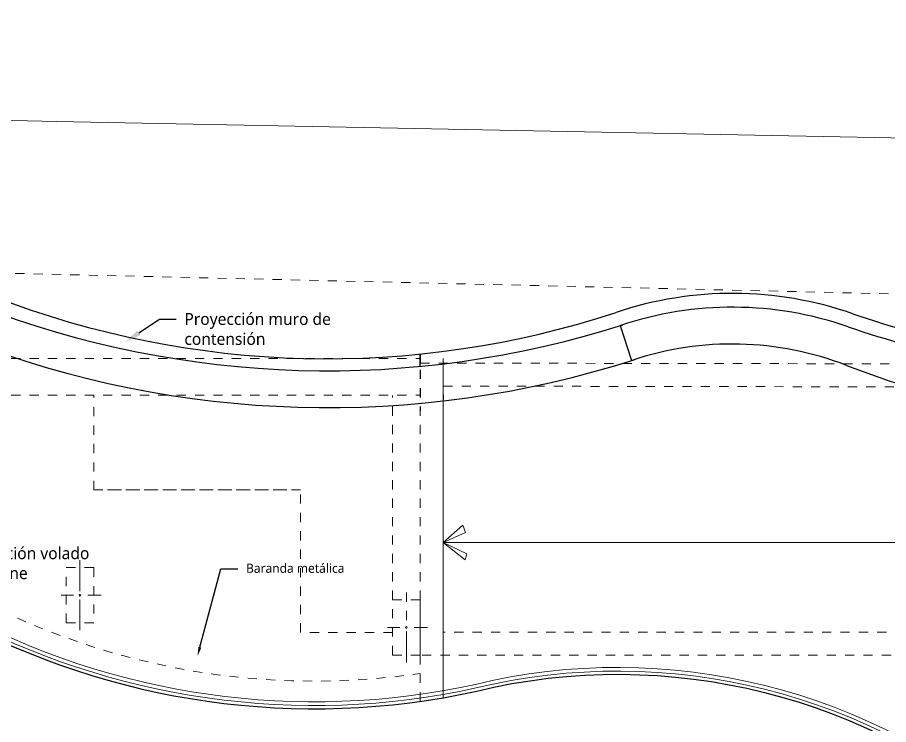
# Model space of a CAD drawing. Header units: millimetres. Extents: x 1 to 121, y 0 to 90.
# Drawn here: x 51.3 to 60.77, y 69.72 to 77.4 of the extents above; entities that cross this region are included whole.
import ezdxf
from ezdxf import colors
from ezdxf.entities.mleader import LeaderData, LeaderLine
from ezdxf.math import Vec2, Vec3

# ---------------------------------------------------------------- set-up
doc = ezdxf.new("R2010")
doc.units = ezdxf.units.MM
doc.linetypes.add('CONTINUA', pattern=[0])
doc.linetypes.add('DASHED2', pattern=[0.375, 0.25, -0.125])
for name, color, linetype, lineweight in [('COLUMNAS 50', 32, 'Continuous', 70), ('letras sr', 7, 'Continuous', 5), ('linea 001', 252, 'Continuous', 0), ('Proyeccciones', 1, 'DASHED2', 18), ('VEREDA', 1, 'Continuous', 5)]:
    doc.layers.add(name, color=color, linetype=linetype, lineweight=lineweight)
doc.layers.add('Mobiliario', color=7, linetype='Continuous', lineweight=0, true_color=0x7f7f7f)
doc.styles.add('Generales', font='trebuc.ttf', dxfattribs={"height": 0.1})

msp = doc.modelspace()

# ---------------------------------------------------------------- linework, layer by layer
at = {"lineweight": -3}
msp.add_lwpolyline([(57.8547, 74.0567), (57.9754, 73.6754)], dxfattribs=at)
msp.add_lwpolyline([(55.6784, 73.6131), (55.6784, 73.7468)])
msp.add_lwpolyline([(56.4782, 70.1268, -0.245963), (62.3381, 68.47)], format="xyb", dxfattribs=at)
for centre, radius, start, end in [((59.0753, 70.4231), 3.9828, 70.83864, 108.5379), ((54.667, 83.7534), 10.0576, 248.86034, 288.20445), ((54.6712, 84.1147), 10.5497, 248.88999, 287.72668), ((59.0753, 70.4231), 3.8328, 70.83614, 108.5379), ((63.6623, 83.693), 10.0576, 250.96789, 266.03637), ((63.6623, 83.693), 10.2076, 250.96693, 266.0947), ((54.6712, 84.1147), 10.9497, 248.88999, 287.72668), ((59.0753, 70.4231), 3.4328, 68.81336, 108.5379), ((64.142, 83.5178), 10.6076, 248.86034, 257.16055), ((54.5266, 78.156), 8.2637, 242.68804, 283.66028)]:
    msp.add_arc(centre, radius, start, end, dxfattribs=at)
at = {"layer": 'COLUMNAS 50', "color": 1, "linetype": 'Continuous', "lineweight": 5}
for p, q in [((51.9787, 71.506), (51.9787, 71.171)), ((51.9087, 71.126), (51.7737, 71.126)), ((51.9787, 70.746), (51.9787, 71.081)), ((52.2087, 71.126), (52.0652, 71.126)), ((55.4584, 70.776), (55.3234, 70.776)), ((55.7584, 70.776), (55.615, 70.776)), ((55.5284, 70.396), (55.5284, 70.731))]:
    msp.add_line(p, q, dxfattribs=at)
for centre in [(51.9787, 71.126), (55.5284, 70.776)]:
    msp.add_circle(centre, 0.00871, dxfattribs=at)
at = {"layer": 'linea 001'}
msp.add_line((55.9285, 73.6982), (55.9285, 70.0121), dxfattribs=at)
at = {"layer": 'Mobiliario', "linetype": 'Continuous', "lineweight": 0}
for points in [[(56.4629, 70.1998, -0.244734), (62.367, 68.5454, -0.244734)], [(56.4711, 70.1606, -0.245368), (62.3511, 68.5054, -0.245368)]]:
    msp.add_lwpolyline(points, format="xyb", dxfattribs=at)
for radius in [8.1884, 8.2284]:
    msp.add_arc((54.5266, 78.156), radius, 242.68804, 283.66149, dxfattribs=at)
at = {"layer": 'Proyeccciones', "linetype": 'DASHED2', "lineweight": 9, "ltscale": 0.4}
for p, q in [((34.4784, 75.0147), (62.4942, 74.3618)), ((55.5284, 71.156), (55.5284, 70.821))]:
    msp.add_line(p, q, dxfattribs=at)
at = {"layer": 'Proyeccciones', "color": 165, "linetype": 'DASHED2', "lineweight": 9, "ltscale": 0.4, "true_color": 0x5e67af}
for p, q in [((55.6808, 73.6493), (55.6808, 73.7471)), ((55.6781, 69.9729), (55.6784, 70.4759))]:
    msp.add_line(p, q, dxfattribs=at)
at = {"layer": 'Proyeccciones', "linetype": 'Continuous'}
for p, q in [((55.9297, 71.6998), (56.1436, 71.8864)), ((56.1436, 71.8864), (56.1702, 71.8093)), ((56.1702, 71.8093), (55.9297, 71.6998)), ((55.9297, 71.6998), (56.1667, 71.5105)), ((56.1879, 71.5766), (55.9297, 71.6998)), ((56.1667, 71.5105), (56.1879, 71.5766))]:
    msp.add_line(p, q, dxfattribs=at)
at = {"layer": 'Proyeccciones', "linetype": 'CONTINUA', "lineweight": 9, "ltscale": 0.4}
msp.add_line((62.3382, 71.6998), (55.9297, 71.6998), dxfattribs=at)
at = {"layer": 'Proyeccciones', "linetype": 'DASHED2', "lineweight": 9, "ltscale": 0.4}
for points in [[(45.6302, 73.6985), (55.6784, 73.6985)], [(55.6784, 71.076), (55.6784, 73.6985)], [(45.6302, 73.2985), (55.6784, 73.2985)], [(55.3784, 70.7213), (54.3787, 70.7213), (54.3787, 72.2702), (52.1287, 72.2702), (52.1287, 73.2985)], [(55.3784, 71.076), (55.3784, 73.2965)], [(52.1287, 72.2702), (54.3787, 72.2702)], [(55.6784, 70.476), (55.6784, 70.276)]]:
    msp.add_lwpolyline(points, dxfattribs=at)
at = {"layer": 'Proyeccciones', "color": 165, "linetype": 'DASHED2', "lineweight": 9, "ltscale": 0.4, "true_color": 0x5e67af}
msp.add_lwpolyline([(64.7995, 70.4709), (55.6784, 70.476), (55.6808, 73.6493), (64.7995, 73.6339)], close=True, dxfattribs=at)
msp.add_lwpolyline([(55.9296, 71.7993), (55.9306, 73.3989), (64.5495, 73.3839), (64.5495, 70.7205), (55.9286, 70.726), (55.9296, 71.7993)], dxfattribs=at)
at = {"layer": 'Proyeccciones', "linetype": 'DASHED2', "lineweight": 9, "ltscale": 0.4}
for points in [[(51.8287, 71.426), (52.1287, 71.426), (52.1287, 70.826), (51.8287, 70.826)], [(55.3784, 71.076), (55.6784, 71.076), (55.6784, 70.476), (55.3784, 70.476)]]:
    msp.add_lwpolyline(points, close=True, dxfattribs=at)
msp.add_arc((54.5266, 78.156), 7.9637, 246.0866, 278.31573, dxfattribs=at)
at = {"layer": 'VEREDA', "color": 7}
for p in [(2.8452, 77.4049), (66.0351, 75.9944)]:
    msp.add_line(p, (51.7267, 76.275), dxfattribs=at)

# ---------------------------------------------------------------- leaders
at = {"layer": 'letras sr'}
ml = msp.add_multileader_mtext('Standard', dxfattribs=at)
ml.set_content('Proyección muro de \\Pcontensión', color=256, style='Generales')
ml.set_leader_properties()
ml.build(insert=Vec2(0, 0))
ml.multileader.update_dxf_attribs({"text_right_attachment_type": 6, "dogleg_length": 0.36, "arrow_head_size": 0.18})
ctx = ml.context
ctx.base_point, ctx.char_height, ctx.arrow_head_size, ctx.landing_gap_size, ctx.plane_origin = Vec3(53.0245, 74.1272), 0.13, 0.18, 0.09, Vec3(54.9156, 74.8853)
ctx.right_attachment = 6
notes = []
notes.append((ctx, [(1, (1, 1, 0), (52.8419, 74.1272), (1, 0), 0.1826, [(0, [(52.4688, 73.8754)], 0, [])])]))
ctx.mtext.insert, ctx.mtext.width, ctx.mtext.flow_direction = Vec3(53.1145, 74.1931), 1.600856, 5
ml = msp.add_multileader_mtext('Standard', dxfattribs=at)
ml.set_content('Proyección volado mezanine', color=256, style='Generales')
ml.set_leader_properties()
ml.build(insert=Vec2(0, 0))
ml.multileader.update_dxf_attribs({"text_right_attachment_type": 6, "dogleg_length": 0.36, "arrow_head_size": 0.18})
ctx = ml.context
ctx.base_point, ctx.char_height, ctx.arrow_head_size, ctx.landing_gap_size, ctx.plane_origin = Vec3(50.5433, 71.5819), 0.13, 0.18, 0.09, Vec3(52.4344, 72.34)
ctx.right_attachment = 6
notes.append((ctx, [(1, (1, 1, 0), (50.3607, 71.5819), (1, 0), 0.1826, [(0, [(49.9876, 71.3301)], 0, [])])]))
ctx.mtext.insert, ctx.mtext.width, ctx.mtext.flow_direction = Vec3(50.6333, 71.6478), 1.600856, 5
ml = msp.add_multileader_mtext('Standard', dxfattribs=at)
ml.set_content('{\\H0.86957x;Baranda metálica}', color=256, style='Generales')
ml.set_leader_properties()
ml.build(insert=Vec2(0, 0))
ml.multileader.update_dxf_attribs({"text_right_attachment_type": 6, "dogleg_length": 0.36, "arrow_head_size": 0.1})
ctx = ml.context
ctx.base_point, ctx.char_height, ctx.arrow_head_size, ctx.landing_gap_size, ctx.plane_origin = Vec3(53.695, 71.4114), 0.115, 0.1, 0.09, Vec3(53.6353, 71.6446)
ctx.right_attachment = 6
notes.append((ctx, [(0, (1, 1, 0), (53.5124, 71.4114), (1, 0), 0.1826, [(0, [(53.2567, 70.4641)], 0, [])])]))
ctx.mtext.insert, ctx.mtext.rotation, ctx.mtext.flow_direction = Vec3(53.785, 71.4696), 6.283185, 5
for ctx, leaders in notes:
    for number, flags, end, landing, length, lines in leaders:
        leader = LeaderData()
        leader.index, (leader.has_last_leader_line, leader.has_dogleg_vector, leader.attachment_direction) = number, flags
        leader.last_leader_point, leader.dogleg_vector, leader.dogleg_length = Vec3(end), Vec3(landing), length
        for number, points, colour, breaks in lines:
            line = LeaderLine()
            line.index, line.vertices, line.color, line.breaks = number, Vec3.list(points), colors.encode_raw_color(colour), breaks
            leader.lines.append(line)
        ctx.leaders.append(leader)

doc.saveas('drawing.dxf')
